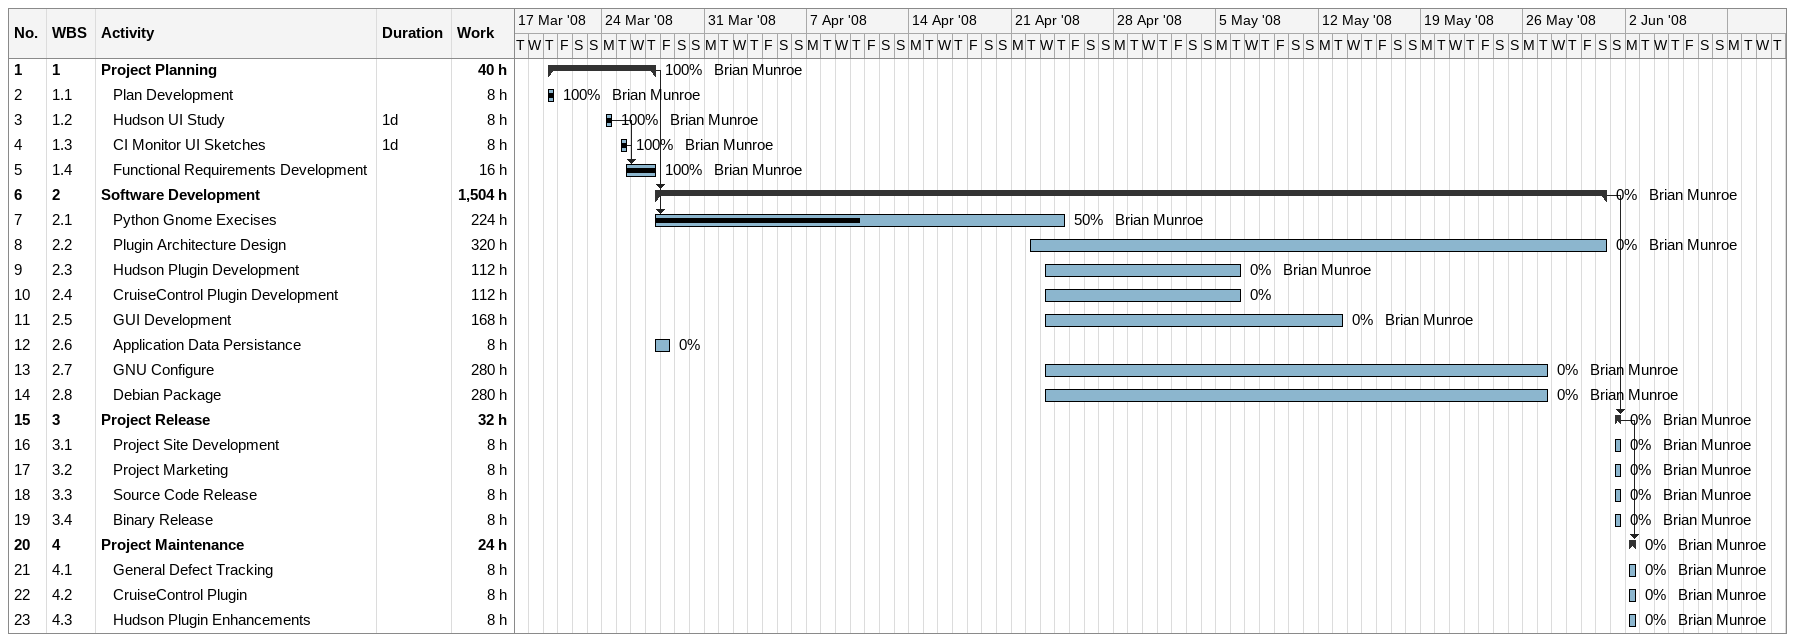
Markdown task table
| ID | WBS | Task | Duration | Start | Finish | Predecessors | Resources | % complete | Work (h) |
|---|---|---|---|---|---|---|---|---|---|
| 1 | 1 | **Project Planning** |  | 2008-03-20 | 2008-03-27 |  | Brian Munroe | 100 | 40 |
| 2 | 1.1 | Plan Development |  | 2008-03-20 | 2008-03-20 |  | Brian Munroe | 100 | 8 |
| 3 | 1.2 | Hudson UI Study | 1d | 2008-03-24 | 2008-03-24 |  | Brian Munroe | 100 | 8 |
| 4 | 1.3 | CI Monitor UI Sketches | 1d | 2008-03-25 | 2008-03-25 |  | Brian Munroe | 100 | 8 |
| 5 | 1.4 | Functional Requirements Development |  | 2008-03-25 | 2008-03-27 | 4, 3 | Brian Munroe | 100 | 16 |
| 6 | 2 | **Software Development** |  | 2008-03-27 | 2008-05-31 | 1 | Brian Munroe | 0 | 1504 |
| 7 | 2.1 | Python Gnome Execises |  | 2008-03-27 | 2008-04-24 | 1 | Brian Munroe | 50 | 224 |
| 8 | 2.2 | Plugin Architecture Design |  | 2008-04-22 | 2008-05-31 |  | Brian Munroe | 0 | 320 |
| 9 | 2.3 | Hudson Plugin Development |  | 2008-04-23 | 2008-05-06 |  | Brian Munroe | 0 | 112 |
| 10 | 2.4 | CruiseControl Plugin Development |  | 2008-04-23 | 2008-05-06 |  |  | 0 | 112 |
| 11 | 2.5 | GUI Development |  | 2008-04-23 | 2008-05-13 |  | Brian Munroe | 0 | 168 |
| 12 | 2.6 | Application Data Persistance |  | 2008-03-27 | 2008-03-28 |  |  | 0 | 8 |
| 13 | 2.7 | GNU Configure |  | 2008-04-23 | 2008-05-27 |  | Brian Munroe | 0 | 280 |
| 14 | 2.8 | Debian Package |  | 2008-04-23 | 2008-05-27 |  | Brian Munroe | 0 | 280 |
| 15 | 3 | **Project Release** |  | 2008-06-01 | 2008-06-01 | 6 | Brian Munroe | 0 | 32 |
| 16 | 3.1 | Project Site Development |  | 2008-06-01 | 2008-06-01 |  | Brian Munroe | 0 | 8 |
| 17 | 3.2 | Project Marketing |  | 2008-06-01 | 2008-06-01 |  | Brian Munroe | 0 | 8 |
| 18 | 3.3 | Source Code Release |  | 2008-06-01 | 2008-06-01 |  | Brian Munroe | 0 | 8 |
| 19 | 3.4 | Binary Release |  | 2008-06-01 | 2008-06-01 |  | Brian Munroe | 0 | 8 |
| 20 | 4 | **Project Maintenance** |  | 2008-06-02 | 2008-06-02 | 15 | Brian Munroe | 0 | 24 |
| 21 | 4.1 | General Defect Tracking |  | 2008-06-02 | 2008-06-02 |  | Brian Munroe | 0 | 8 |
| 22 | 4.2 | CruiseControl Plugin |  | 2008-06-02 | 2008-06-02 |  | Brian Munroe | 0 | 8 |
| 23 | 4.3 | Hudson Plugin Enhancements |  | 2008-06-02 | 2008-06-02 |  | Brian Munroe | 0 | 8 |
